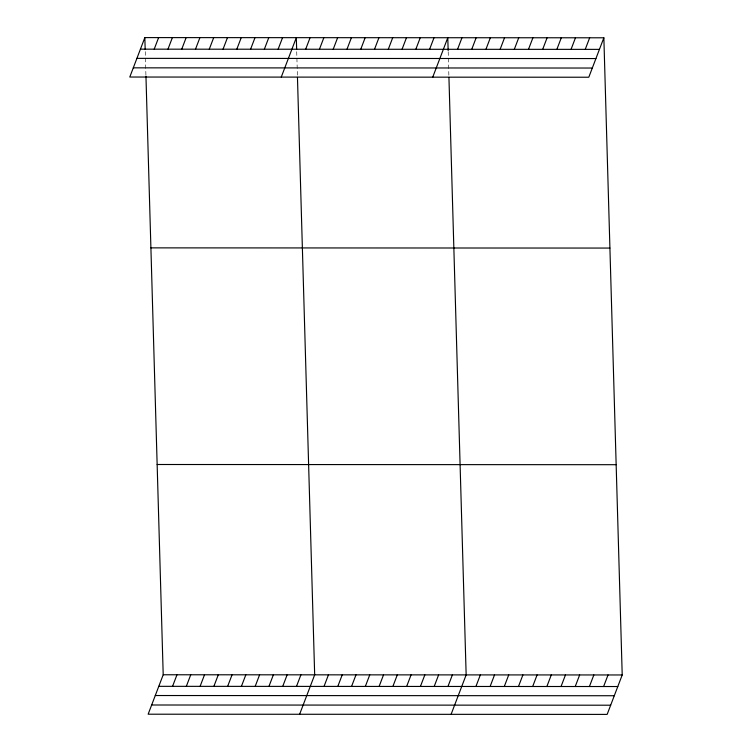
<?xml version="1.0" encoding="UTF-8"?>
<svg xmlns="http://www.w3.org/2000/svg" width="752" height="752" viewBox="0 0 752 752"><rect width="100%" height="100%" fill="white"/><g stroke="black" fill="none" stroke-linecap="round" stroke-linejoin="round"><path stroke-width="0.56" stroke-dasharray="3.76 2.82" d="M448.192 51.747L448.897 76.281M296.72 51.681L297.425 76.215M145.249 51.615L145.916 74.984"/><path stroke-width="1.13" d="M144.845 37.6L129.786 77.033L588.797 77.23L603.856 37.797L144.845 37.6L145.174 49.284M154.198 49.171L158.616 37.609M167.969 49.181L172.377 37.609M181.74 49.181L186.148 37.619M195.501 49.19L199.919 37.628M209.272 49.2L213.69 37.628M223.043 49.2L227.461 37.638M236.814 49.209L241.232 37.638M250.585 49.209L255.003 37.647M264.356 49.218L268.774 37.656M278.127 49.228L282.545 37.656M281.257 77.099L296.316 37.666L296.655 49.35M305.669 49.237L310.087 37.675M319.44 49.247L323.858 37.675M333.211 49.247L337.629 37.685M346.982 49.256L351.4 37.694M360.753 49.265L365.162 37.694M374.524 49.265L378.933 37.703M388.295 49.275L392.704 37.713M145.954 76.149L163.203 674.77L148.144 714.203L607.155 714.4L622.214 674.967L603.856 37.797M402.057 49.275L406.475 37.713M172.556 686.341L176.974 674.77M415.828 49.284L420.246 37.722M186.327 686.341L190.745 674.779M429.599 49.294L434.017 37.722M200.098 686.35L204.516 674.788M432.729 77.165L447.788 37.732L448.154 50.581M213.869 686.36L218.287 674.788M457.564 49.303L461.972 37.741M227.64 686.36L232.058 674.798M471.748 49.312L476.166 37.741M241.411 686.369L245.829 674.807M485.933 49.312L490.351 37.75M255.182 686.379L259.6 674.807M500.127 49.322L504.536 37.76M268.953 686.379L273.371 674.817M514.312 49.331L518.73 37.76M282.724 686.388L287.142 674.826M528.496 49.331L532.914 37.769M296.495 686.397L300.913 674.826M542.69 49.341L547.099 37.779M299.625 714.268L314.674 674.835L297.463 77.381M556.875 49.35L561.293 37.779M324.037 686.407L328.445 674.835M571.059 49.35L575.477 37.788M337.808 686.407L342.216 674.845M585.244 49.359L589.662 37.797M351.569 686.416L355.987 674.854M365.34 686.426L369.758 674.854M379.111 686.426L383.529 674.864M392.882 686.435L397.3 674.873M406.653 686.444L411.071 674.873M420.424 686.444L424.842 674.882M434.195 686.454L438.613 674.892M447.966 686.463L452.384 674.892M451.097 714.334L466.155 674.901L448.935 77.447M475.922 686.473L480.34 674.911M490.116 686.482L494.525 674.911M504.301 686.482L508.719 674.92M518.485 686.491L522.903 674.929M532.679 686.501L537.088 674.929M546.864 686.501L551.282 674.939M561.048 686.51L565.466 674.939M575.233 686.51L579.651 674.948M589.427 686.52L593.845 674.958M603.612 686.529L608.03 674.958M140.427 49.162L599.438 49.369M136.911 58.365L595.922 58.562M133.292 67.84L592.303 68.037M150.898 247.869L609.91 248.066M157.149 464.501L616.161 464.698M163.203 674.77L622.214 674.967M158.785 686.332L617.796 686.529M155.279 695.525L614.29 695.732M151.66 705L610.671 705.207"/></g></svg>
